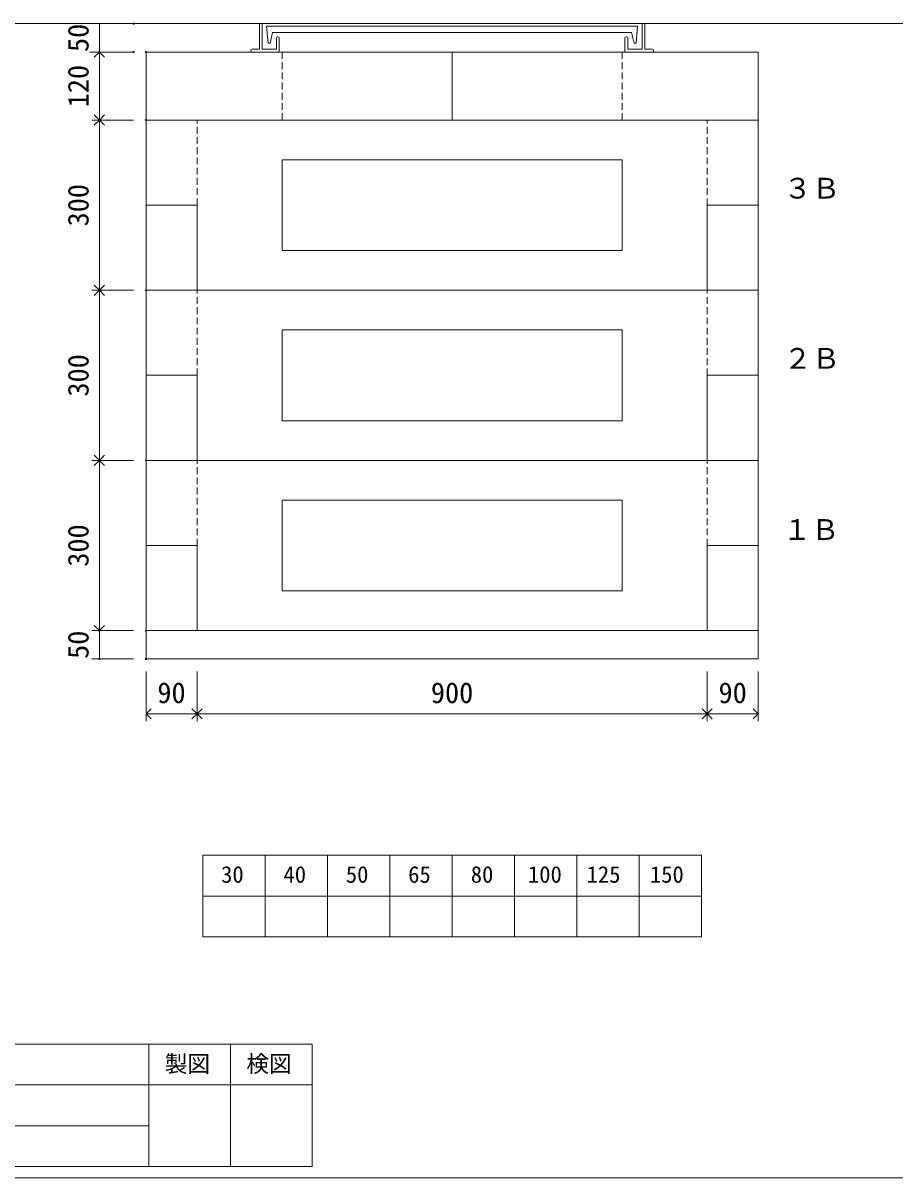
# Model space of a CAD drawing. Units: millimetres, scale not verified. Extents: x -4890 to 18490, y -2294 to 2294.
# Drawn here: x 308 to 1846, y -1981 to 55 of the extents above; entities that cross this region are included whole.
import ezdxf
from ezdxf.enums import TextEntityAlignment as Align

# ---------------------------------------------------------------- set-up
doc = ezdxf.new("R2010")
doc.units = ezdxf.units.MM
doc.header["$LTSCALE"] = 10
doc.header["$PDMODE"] = 32
doc.header["$PDSIZE"] = 2
for name, pattern in [('DASHED1', [1.8, 1.2, -0.6]), ('USER2', [50.8, 31.75, -6.35, 6.35, -6.35]), ('USER5', [3.185, 0.01, -3.175])]:
    doc.linetypes.add(name, pattern=pattern)
for name, color, linetype, lineweight in [('0-1_Defpoints', 7, 'USER2', 5), ('0-2_waku', 7, 'Continuous', 18), ('0-3_gaikei', 7, 'Continuous', 18), ('0-4_kakure', 7, 'USER5', 18), ('0-5_sunpou', 7, 'Continuous', 5), ('0-8_uchigawa', 6, 'Continuous', 18), ('0-A_futa', 3, 'Continuous', 18), ('0-B_GL', 4, 'Continuous', 18), ('0-D_文字１', 7, 'Continuous', 18)]:
    doc.layers.add(name, color=color, linetype=linetype, lineweight=lineweight)
doc.styles.add('ＭＳ ゴシック', font='')
doc.styles.get('ＭＳ ゴシック').set_extended_font_data('MS Gothic')

# ---------------------------------------------------------------- blocks, each defined once
blk = doc.blocks.new('_Open90')
at = {"layer": '0-5_sunpou'}
blk.add_line((0, 0), (-1, 0), dxfattribs=at)
blk.add_lwpolyline([(-0.5, 0.5), (0, 0), (-0.5, -0.5)], dxfattribs=at)
blk = doc.blocks.new('D69')
at = {"layer": '0-1_Defpoints'}
for p in [(1972.32, 2214.36), (1889.96, 2094.36), (1972.32, 2094.36)]:
    blk.add_point(p, dxfattribs=at)
at = {"layer": '0-5_sunpou'}
for p, q in [((1950.32, 2214.36), (1876.96, 2214.36)), ((1889.96, 2196.36), (1889.96, 2112.36)), ((1950.32, 2094.36), (1876.96, 2094.36))]:
    blk.add_line(p, q, dxfattribs=at)
at = {"layer": '0-5_sunpou', "xscale": 18, "yscale": 18}
for p, rotation in [((1889.96, 2214.36), 90), ((1889.96, 2094.36), 270)]:
    blk.add_blockref('_Open90', p, dxfattribs=dict(at, rotation=rotation))
at = {"layer": '0-5_sunpou', "style": 'ＭＳ ゴシック'}
blk.add_text('120', height=36.66, rotation=90, dxfattribs=at).set_placement((1881.96, 2116.86), align=Align.BOTTOM_LEFT)
blk = doc.blocks.new('D53')
at = {"layer": '0-1_Defpoints'}
for p in [(1972.32, 2214.36), (1889.96, 2094.36), (1972.32, 2094.36)]:
    blk.add_point(p, dxfattribs=at)
at = {"layer": '0-5_sunpou'}
for p, q in [((1950.32, 2214.36), (1876.96, 2214.36)), ((1889.96, 2196.36), (1889.96, 2112.36)), ((1950.32, 2094.36), (1876.96, 2094.36))]:
    blk.add_line(p, q, dxfattribs=at)
at = {"layer": '0-5_sunpou', "xscale": 18, "yscale": 18}
for p, rotation in [((1889.96, 2214.36), 90), ((1889.96, 2094.36), 270)]:
    blk.add_blockref('_Open90', p, dxfattribs=dict(at, rotation=rotation))
at = {"layer": '0-5_sunpou', "style": 'ＭＳ ゴシック'}
blk.add_text('120', height=36.66, rotation=90, dxfattribs=at).set_placement((1881.96, 2116.86), align=Align.BOTTOM_LEFT)
blk = doc.blocks.new('D54')
at = {"layer": '0-1_Defpoints'}
for p in [(1972.32, 2094.36), (1889.96, 1794.36), (1972.32, 1794.36)]:
    blk.add_point(p, dxfattribs=at)
at = {"layer": '0-5_sunpou'}
for p, q in [((1950.32, 2094.36), (1876.96, 2094.36)), ((1889.96, 2076.36), (1889.96, 1812.36)), ((1950.32, 1794.36), (1876.96, 1794.36))]:
    blk.add_line(p, q, dxfattribs=at)
at = {"layer": '0-5_sunpou', "xscale": 18, "yscale": 18}
for p, rotation in [((1889.96, 2094.36), 90), ((1889.96, 1794.36), 270)]:
    blk.add_blockref('_Open90', p, dxfattribs=dict(at, rotation=rotation))
at = {"layer": '0-5_sunpou', "style": 'ＭＳ ゴシック'}
blk.add_text('300', height=36.66, rotation=90, dxfattribs=at).set_placement((1881.96, 1906.86), align=Align.BOTTOM_LEFT)
blk = doc.blocks.new('D55')
at = {"layer": '0-1_Defpoints'}
for p in [(1972.32, 1794.36), (1889.96, 1494.36), (1972.32, 1494.36)]:
    blk.add_point(p, dxfattribs=at)
at = {"layer": '0-5_sunpou'}
for p, q in [((1950.32, 1794.36), (1876.96, 1794.36)), ((1889.96, 1776.36), (1889.96, 1512.36)), ((1950.32, 1494.36), (1876.96, 1494.36))]:
    blk.add_line(p, q, dxfattribs=at)
at = {"layer": '0-5_sunpou', "xscale": 18, "yscale": 18}
for p, rotation in [((1889.96, 1794.36), 90), ((1889.96, 1494.36), 270)]:
    blk.add_blockref('_Open90', p, dxfattribs=dict(at, rotation=rotation))
at = {"layer": '0-5_sunpou', "style": 'ＭＳ ゴシック'}
blk.add_text('300', height=36.66, rotation=90, dxfattribs=at).set_placement((1881.96, 1606.86), align=Align.BOTTOM_LEFT)
blk = doc.blocks.new('D56')
at = {"layer": '0-1_Defpoints'}
for p in [(1972.32, 1494.36), (1889.96, 1194.36), (1972.32, 1194.36)]:
    blk.add_point(p, dxfattribs=at)
at = {"layer": '0-5_sunpou'}
for p, q in [((1950.32, 1494.36), (1876.96, 1494.36)), ((1889.96, 1476.36), (1889.96, 1212.36)), ((1950.32, 1194.36), (1876.96, 1194.36))]:
    blk.add_line(p, q, dxfattribs=at)
at = {"layer": '0-5_sunpou', "xscale": 18, "yscale": 18}
for p, rotation in [((1889.96, 1494.36), 90), ((1889.96, 1194.36), 270)]:
    blk.add_blockref('_Open90', p, dxfattribs=dict(at, rotation=rotation))
at = {"layer": '0-5_sunpou', "style": 'ＭＳ ゴシック'}
blk.add_text('300', height=36.66, rotation=90, dxfattribs=at).set_placement((1881.96, 1306.86), align=Align.BOTTOM_LEFT)
blk = doc.blocks.new('D61')
at = {"layer": '0-1_Defpoints'}
for p in [(1950.32, 2264.36), (1889.96, 2214.36), (1950.32, 2214.36)]:
    blk.add_point(p, dxfattribs=at)
at = {"layer": '0-5_sunpou'}
for p, q in [((1928.32, 2264.36), (1876.96, 2264.36)), ((1889.96, 2264.36), (1889.96, 2214.36)), ((1928.32, 2214.36), (1876.96, 2214.36))]:
    blk.add_line(p, q, dxfattribs=at)
at = {"layer": '0-5_sunpou', "style": 'ＭＳ ゴシック'}
blk.add_text('50', height=36.66, rotation=90, dxfattribs=at).set_placement((1881.96, 2214.36), align=Align.BOTTOM_LEFT)
blk = doc.blocks.new('D46')
at = {"layer": '0-1_Defpoints'}
for p in [(1972.32, 1194.36), (1889.96, 1144.36), (1972.32, 1144.36)]:
    blk.add_point(p, dxfattribs=at)
at = {"layer": '0-5_sunpou'}
for p, q in [((1950.32, 1194.36), (1876.96, 1194.36)), ((1889.96, 1194.36), (1889.96, 1144.36)), ((1950.32, 1144.36), (1876.96, 1144.36))]:
    blk.add_line(p, q, dxfattribs=at)
at = {"layer": '0-5_sunpou', "style": 'ＭＳ ゴシック'}
blk.add_text('50', height=36.66, rotation=90, dxfattribs=at).set_placement((1881.96, 1144.36), align=Align.BOTTOM_LEFT)

msp = doc.modelspace()

# ---------------------------------------------------------------- linework, layer by layer
at = {"layer": '0-2_waku'}
for p, q in [((625, -1412.03), (625, -1556.03)), ((625, -1412.03), (625, -1556.03)), ((625, -1412.03), (625, -1556.03)), ((625, -1412.03), (625, -1556.03)), ((625, -1412.03), (1505, -1412.03)), ((735, -1412.03), (735, -1556.03)), ((845, -1412.03), (845, -1556.03)), ((845, -1412.03), (845, -1556.03)), ((955, -1412.03), (955, -1556.03)), ((1065, -1412.03), (1065, -1556.03)), ((1175, -1412.03), (1175, -1556.03)), ((1285, -1412.03), (1285, -1556.03)), ((1395, -1412.03), (1395, -1556.03)), ((1505, -1412.03), (1505, -1556.03)), ((625, -1484.03), (1505, -1484.03)), ((625, -1556.03), (1505, -1556.03)), ((-1210, -1745.03), (818, -1745.03)), ((530, -1745.03), (530, -1961.03)), ((530, -1745.03), (530, -1961.03)), ((674, -1745.03), (674, -1961.03)), ((818, -1745.03), (818, -1961.03)), ((-1210, -1817.03), (818, -1817.03)), ((-1210, -1889.03), (530, -1889.03)), ((-1210, -1961.03), (818, -1961.03)), ((-1230, -1981.03), (4890, -1981.03)), ((-1230, -1981.03), (4890, -1981.03))]:
    msp.add_line(p, q, dxfattribs=at)
at = {"layer": '0-3_gaikei'}
for p, q in [((525, 3.97), (1605, 3.97)), ((525, -116.03), (525, 3.97)), ((1065, 3.97), (1065, -116.03)), ((1605, -116.03), (1605, 3.97)), ((615, -116.03), (525, -116.03)), ((1605, -116.03), (525, -116.03)), ((1605, -116.03), (525, -116.03)), ((1605, -116.03), (525, -116.03)), ((525, -116.03), (525, -266.03)), ((525, -116.03), (525, -266.03)), ((525, -116.03), (525, -266.03)), ((615, -116.03), (1515, -116.03)), ((1515, -116.03), (1605, -116.03)), ((1605, -116.03), (1605, -266.03)), ((1605, -116.03), (1605, -266.03)), ((1605, -116.03), (1605, -266.03)), ((615, -266.03), (525, -266.03)), ((615, -266.03), (525, -266.03)), ((615, -266.03), (525, -266.03)), ((525, -266.03), (525, -416.03)), ((615, -266.03), (615, -416.03)), ((615, -266.03), (615, -416.03)), ((615, -266.03), (615, -416.03)), ((1605, -266.03), (1515, -266.03)), ((1605, -266.03), (1515, -266.03)), ((1515, -266.03), (1515, -416.03)), ((1515, -266.03), (1515, -416.03)), ((1605, -266.03), (1605, -416.03)), ((1605, -416.03), (525, -416.03)), ((1605, -416.03), (525, -416.03)), ((525, -416.03), (525, -566.03)), ((525, -416.03), (525, -566.03)), ((1605, -416.03), (525, -416.03)), ((1605, -416.03), (525, -416.03)), ((1605, -416.03), (525, -416.03)), ((1515, -416.03), (615, -416.03)), ((1515, -416.03), (615, -416.03)), ((1515, -416.03), (615, -416.03)), ((1455, -416.03), (675, -416.03)), ((1605, -416.03), (1605, -566.03)), ((1605, -416.03), (1605, -566.03)), ((615, -566.03), (525, -566.03)), ((615, -566.03), (525, -566.03)), ((615, -566.03), (525, -566.03)), ((525, -566.03), (525, -716.03)), ((615, -566.03), (615, -716.03)), ((615, -566.03), (615, -716.03)), ((615, -566.03), (615, -716.03)), ((1605, -566.03), (1515, -566.03)), ((1605, -566.03), (1515, -566.03)), ((1515, -566.03), (1515, -716.03)), ((1515, -566.03), (1515, -716.03)), ((1515, -566.03), (1515, -716.03)), ((1605, -566.03), (1605, -716.03)), ((525, -716.03), (525, -866.03)), ((525, -716.03), (525, -866.03)), ((525, -716.03), (525, -866.03)), ((1605, -716.03), (525, -716.03)), ((1605, -716.03), (525, -716.03)), ((1605, -716.03), (525, -716.03)), ((1515, -716.03), (615, -716.03)), ((1515, -716.03), (615, -716.03)), ((1515, -716.03), (615, -716.03)), ((1455, -716.03), (675, -716.03)), ((1605, -716.03), (1605, -866.03)), ((1605, -716.03), (1605, -866.03)), ((1605, -716.03), (1605, -866.03)), ((615, -866.03), (525, -866.03)), ((615, -866.03), (525, -866.03)), ((615, -866.03), (525, -866.03)), ((525, -866.03), (525, -1016.03)), ((615, -866.03), (615, -1016.03)), ((615, -866.03), (615, -1016.03)), ((615, -866.03), (615, -1016.03)), ((1515, -866.03), (1515, -1016.03)), ((1515, -866.03), (1515, -1016.03)), ((1515, -866.03), (1515, -1016.03)), ((1605, -866.03), (1515, -866.03)), ((1605, -866.03), (1515, -866.03)), ((1605, -866.03), (1515, -866.03)), ((1605, -866.03), (1605, -1016.03)), ((1605, -1016.03), (525, -1016.03)), ((1605, -1016.03), (525, -1016.03)), ((1605, -1016.03), (525, -1016.03)), ((1605, -1016.03), (525, -1016.03)), ((1605, -1016.03), (525, -1016.03)), ((525, -1066.03), (525, -1016.03)), ((1605, -1016.03), (525, -1016.03)), ((1605, -1016.03), (525, -1016.03)), ((1605, -1016.03), (525, -1016.03)), ((1605, -1016.03), (525, -1016.03)), ((1515, -1016.03), (615, -1016.03)), ((1515, -1016.03), (615, -1016.03)), ((1515, -1016.03), (615, -1016.03)), ((1455, -1016.03), (675, -1016.03)), ((1455, -1016.03), (675, -1016.03)), ((1605, -1066.03), (525, -1066.03)), ((1605, -1066.03), (525, -1066.03))]:
    msp.add_line(p, q, dxfattribs=at)
for points in [[(1605, -266.03), (1515, -266.03), (1515, -416.03)], [(1605, -416.03), (525, -416.03), (525, -566.03)], [(1605, -416.03), (1605, -566.03), (1515, -566.03)], [(1605, -1066.03), (1605, -1016.03), (525, -1016.03)]]:
    msp.add_lwpolyline(points, dxfattribs=at)
at = {"layer": '0-4_kakure', "linetype": 'DASHED1', "lineweight": 5}
for p, q in [((765, -116.03), (765, 3.97)), ((1365, -116.03), (1365, 3.97)), ((615, -266.03), (615, -116.03)), ((1515, -266.03), (1515, -116.03)), ((615, -566.03), (615, -416.03)), ((1515, -566.03), (1515, -416.03)), ((615, -866.03), (615, -716.03)), ((1515, -866.03), (1515, -716.03))]:
    msp.add_line(p, q, dxfattribs=at)
at = {"layer": '0-5_sunpou'}
for p, q in [((503, 53.97), (425.14, 53.97)), ((503, 3.97), (425.14, 3.97)), ((525, -1088.03), (525, -1175.95)), ((615, -1088.03), (615, -1175.95)), ((615, -1088.03), (615, -1175.95)), ((1515, -1088.03), (1515, -1175.95)), ((1515, -1088.03), (1515, -1175.95)), ((1605, -1088.03), (1605, -1175.95)), ((543, -1162.95), (597, -1162.95)), ((633, -1162.95), (1497, -1162.95)), ((1533, -1162.95), (1587, -1162.95))]:
    msp.add_line(p, q, dxfattribs=at)
at = {"layer": '0-8_uchigawa'}
for p, q in [((765, -186.03), (765, -346.03)), ((1365, -186.03), (765, -186.03)), ((1365, -186.03), (1365, -346.03)), ((1365, -186.03), (1365, -346.03)), ((1365, -186.03), (1365, -346.03)), ((1365, -346.03), (765, -346.03)), ((1365, -486.03), (765, -486.03)), ((765, -486.03), (765, -646.03)), ((1365, -486.03), (1365, -646.03)), ((1365, -646.03), (765, -646.03)), ((1365, -786.03), (765, -786.03)), ((765, -786.03), (765, -946.03)), ((1365, -786.03), (1365, -946.03)), ((1365, -946.03), (765, -946.03))]:
    msp.add_line(p, q, dxfattribs=at)
at = {"layer": '0-A_futa'}
for p, q in [((725, 51.97), (725, 8.97)), ((727, 53.97), (730, 53.97)), ((730, 53.97), (730, 8.97)), ((737.81, 49.47), (1392.14, 49.47)), ((737.81, 49.47), (740.3, 19.47)), ((1392.14, 49.47), (1389.89, 19.47)), ((1400, 53.97), (1400, 8.97)), ((1400, 53.97), (1403, 53.97)), ((1405, 51.97), (1405, 8.97)), ((748.33, 38.47), (744.01, 19.47)), ((748.33, 38.47), (1381.67, 38.47)), ((755, 28.97), (755, 8.97)), ((757, 30.97), (758, 30.97)), ((760, 28.97), (760, 3.97)), ((1370, 28.97), (1370, 3.97)), ((1373, 30.97), (1372, 30.97)), ((1375, 28.97), (1375, 8.97)), ((1381.67, 38.47), (1385.99, 19.47)), ((710, 6.97), (710, 5.97)), ((712, 8.97), (725, 8.97)), ((760, 3.97), (712, 3.97)), ((730, 8.97), (755, 8.97)), ((740.3, 19.47), (744.01, 19.47)), ((1370, 3.97), (1418, 3.97)), ((1400, 8.97), (1375, 8.97)), ((1389.89, 19.47), (1385.99, 19.47)), ((1418, 8.97), (1405, 8.97)), ((1420, 6.97), (1420, 5.97))]:
    msp.add_line(p, q, dxfattribs=at)
for centre, start, end in [((727, 51.97), 90, 180), ((1403, 51.97), 0, 90), ((757, 28.97), 90, 180), ((758, 28.97), 0, 90), ((1372, 28.97), 90, 180), ((1373, 28.97), 0, 90), ((712, 6.97), 90, 180), ((712, 5.97), 180, 270), ((1418, 6.97), 0, 90), ((1418, 5.97), 270, 0)]:
    msp.add_arc(centre, 2, start, end, dxfattribs=at)
at = {"layer": '0-B_GL'}
msp.add_line((-1230, 53.97), (4890, 53.97), dxfattribs=at)
msp.add_line((-1230, 53.97), (4890, 53.97), dxfattribs=at)

# ---------------------------------------------------------------- block references
at = {"layer": '0-5_sunpou'}
for name in ['D61', 'D69', 'D53', 'D54', 'D55', 'D56', 'D46']:
    msp.add_blockref(name, (-1447.32, -2210.39), dxfattribs=at)
at = {"layer": '0-5_sunpou', "xscale": 18, "yscale": 18, "rotation": 180}
for p in [(525, -1162.95), (615, -1162.95), (1515, -1162.95)]:
    msp.add_blockref('_Open90', p, dxfattribs=at)
at = {"layer": '0-5_sunpou', "xscale": 18, "yscale": 18}
for p in [(615, -1162.95), (1515, -1162.95), (1605, -1162.95)]:
    msp.add_blockref('_Open90', p, dxfattribs=at)

# ---------------------------------------------------------------- texts
at = {"layer": '0-5_sunpou', "style": 'ＭＳ ゴシック'}
for s, p in [('90', (545, -1154.95)), ('900', (1027.5, -1154.95)), ('90', (1535, -1154.95))]:
    msp.add_text(s, height=36.66, dxfattribs=at).set_placement(p, align=Align.BOTTOM_LEFT)
at = {"layer": '0-D_文字１', "style": 'ＭＳ ゴシック'}
for s, height, p in [('３Ｂ', 36.66, (1649.63, -265.47)), ('２Ｂ', 36.66, (1649.63, -565.47)), ('１Ｂ', 36.66, (1648.31, -867.34)), ('30', 29.33, (657.46, -1469.47)), ('40', 29.33, (767.46, -1469.47)), ('50', 29.33, (877.46, -1469.47)), ('65', 29.33, (987.46, -1469.47)), ('80', 29.33, (1097.86, -1469.47)), ('100', 29.33, (1198.74, -1469.47)), ('125', 29.33, (1302.13, -1469.47)), ('150', 29.33, (1413.89, -1469.47)), ('製図', 29.33, (558.06, -1803.28)), ('検図', 29.33, (702.06, -1803.28))]:
    msp.add_text(s, height=height, dxfattribs=at).set_placement(p, align=Align.BOTTOM_LEFT)

doc.saveas('drawing.dxf')
